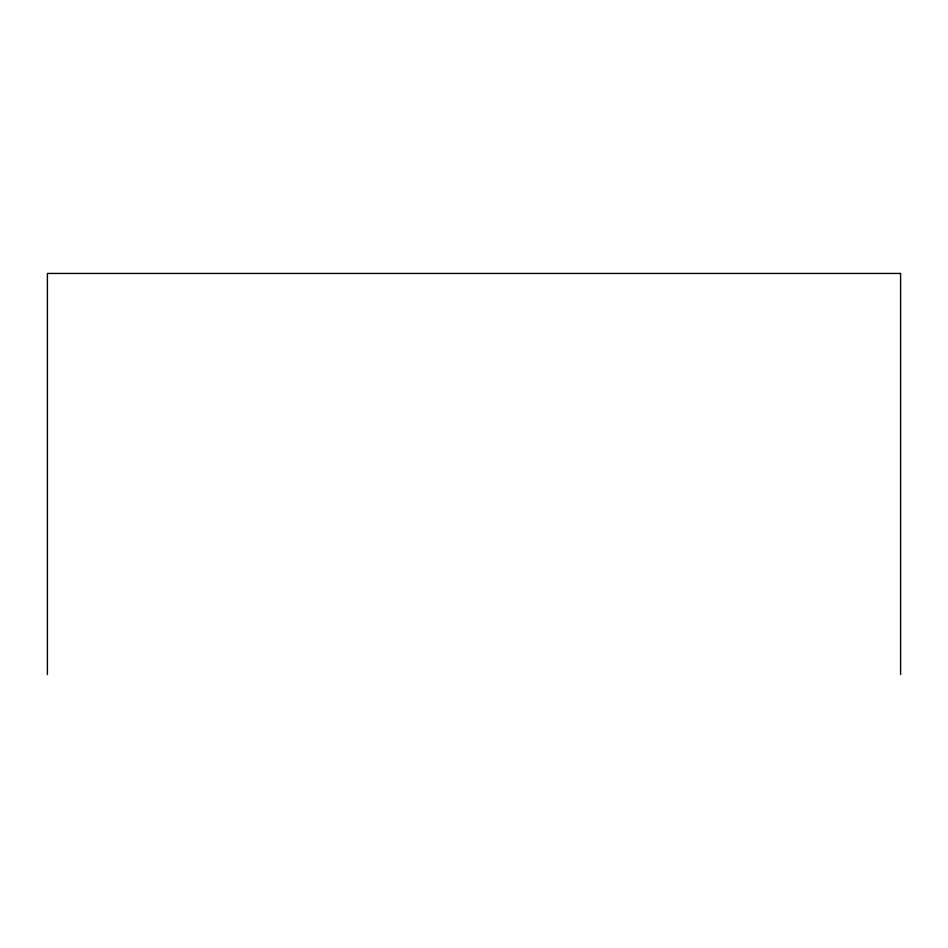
<?xml version="1.0" encoding="UTF-8"?>
<svg xmlns="http://www.w3.org/2000/svg" width="948" height="948" viewBox="0 0 948 948"><rect width="100%" height="100%" fill="white"/><g stroke="black" fill="none" stroke-linecap="round" stroke-linejoin="round"><path stroke-width="1.42" d="M900.6 674.549L900.6 273.451L47.4 273.451L47.4 674.549"/></g></svg>
